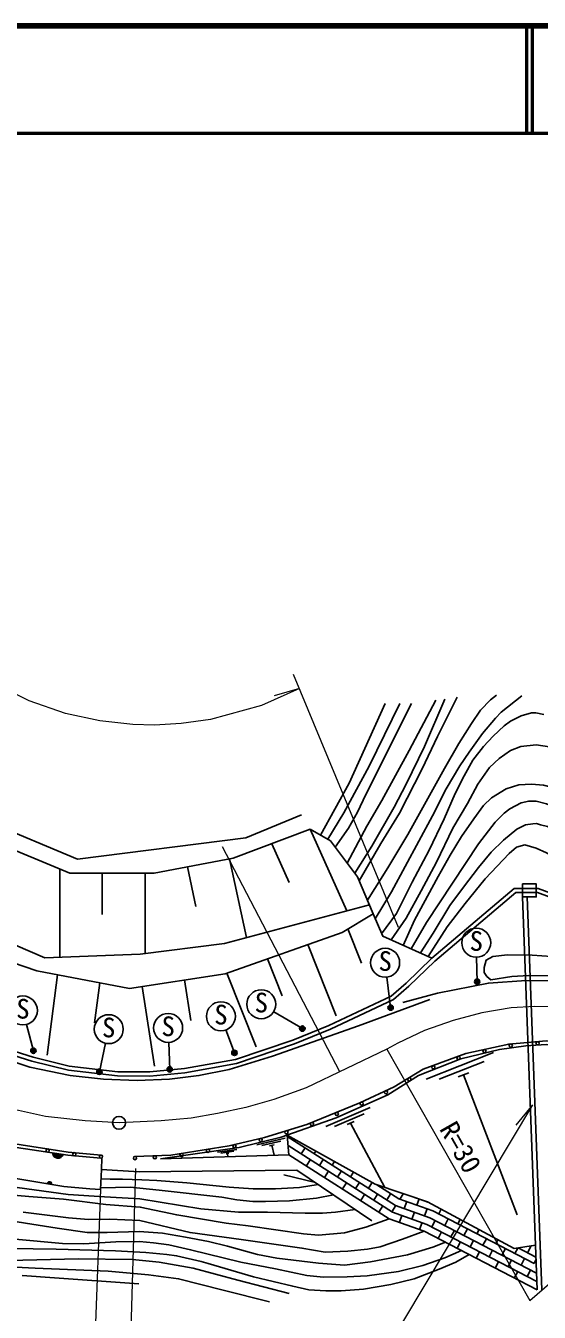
# Model space of a CAD drawing. Units: millimetres at full size, sheet at 1:1000; details may follow other scales. Extents: x 40000 to 680000, y 20000 to 380000.
# Drawn here: x 462139 to 509920, y 260127 to 380000 of the extents above; entities that cross this region are included whole.
import ezdxf
from ezdxf.enums import TextEntityAlignment as Align

# ---------------------------------------------------------------- set-up
doc = ezdxf.new("R2010")
doc.units = ezdxf.units.MM
doc.header["$LTSCALE"] = 1000
doc.linetypes.add('CHAIN', pattern=[18.5, 12, -1.5, 3.5, -1.5])
for name, color, linetype, lineweight in [('M-BGD', 7, 'Continuous', 25), ('M-BGD-EXST', 7, 'Continuous', 25), ('M-BMK', 2, 'CHAIN', 13), ('M-BMK-SRVR', 3, 'Continuous', 25), ('M-STR-HTXT', 7, 'Continuous', 13), ('M-TTL', 2, 'Continuous', 140), ('M-TTL-LINE', 7, 'Continuous', 50)]:
    doc.layers.add(name, color=color, linetype=linetype, lineweight=lineweight)
doc.styles.add('ＭＳ ゴシック', font='')
doc.styles.get('ＭＳ ゴシック').set_extended_font_data('MS Gothic')

msp = doc.modelspace()

# ---------------------------------------------------------------- hatches: boundary and pattern name
at = {"layer": 'M-BGD'}
for points in [[(464638, 274971), (465617, 274822, -0.82183)], [(464139, 272092), (464535, 272026, 0.4608), (464375, 272291, 0.4608)]]:
    msp.add_hatch(color=256, dxfattribs=at).paths.add_polyline_path(points)
at = {"layer": 'M-BGD-EXST'}
for points in [[(504365, 291043, -1), (503926, 290804, -0.41421), (504026, 291143, -0.41421)], [(496309, 288636, -1), (495870, 288397, -0.41421), (495970, 288736, -0.41421)], [(488095, 286673, -1), (487655, 286433, -0.41421), (487755, 286773, -0.41421)], [(463066, 284612, -1), (462627, 284373, -0.41421), (462727, 284712, -0.41421)], [(481776, 284419, -1), (481337, 284180, -0.41421), (481437, 284519, -0.41421)], [(475757, 282881, -1), (475318, 282641, -0.41421), (475418, 282981, -0.41421)], [(469207, 282651, -1), (468768, 282412, -0.41421), (468868, 282751, -0.41421)]]:
    msp.add_hatch(color=256, dxfattribs=at).paths.add_polyline_path(points)

# ---------------------------------------------------------------- linework, layer by layer
at = {"layer": 'M-BGD'}
for p, q in [((488605, 305143), (492005, 297527)), ((485030, 303788), (486650, 300159)), ((481108, 302367), (482678, 295036)), ((465313, 301416), (465313, 293210)), ((469235, 301025), (469235, 297193)), ((473235, 301025), (473235, 293556)), ((477179, 301617), (477967, 297936)), ((508367, 298832), (509716, 262206)), ((510167, 262214), (508810, 298832)), ((492118, 295852), (493382, 292648)), ((488402, 294402), (491031, 287738)), ((484631, 293067), (485991, 289620)), ((465096, 291572), (464130, 284085)), ((480860, 291733), (483571, 284862)), ((469026, 290826), (468543, 287086)), ((472962, 290478), (474121, 283063)), ((476915, 291089), (477504, 287322)), ((505675, 284321), (499399, 281838)), ((504795, 283489), (500611, 281833)), ((503356, 282436), (502380, 282049)), ((502868, 282243), (507881, 269206)), ((494202, 279195), (490065, 277423)), ((493630, 278624), (490873, 277443)), ((492691, 277895), (492048, 277620)), ((492370, 277758), (495559, 271763)), ((486262, 276357), (483638, 275721)), ((485867, 276076), (484118, 275652)), ((485239, 275739), (484831, 275640)), ((486626, 274802), (486462, 276638)), ((481766, 275292), (479986, 275030)), ((481487, 275130), (480300, 274955)), ((481049, 274944), (480772, 274903)), ((480911, 274924), (480955, 274621)), ((485035, 275689), (485261, 274758)), ((488136, 275451), (487772, 274880)), ((489130, 275149), (488979, 274913)), ((469108, 271581), (469180, 273438)), ((469180, 273438), (469221, 274500)), ((488615, 274342), (488248, 273767)), ((489822, 274375), (489458, 273804)), ((490879, 274172), (490665, 273837)), ((489107, 272203), (486142, 272917)), ((490301, 273266), (489934, 272691)), ((491508, 273299), (491144, 272728)), ((491987, 272190), (491620, 271615)), ((492629, 273196), (492351, 272761)), ((493194, 272223), (492830, 271652)), ((494378, 272219), (494037, 271684)), ((493673, 271114), (493305, 270539)), ((494880, 271146), (494516, 270576)), ((495324, 271842), (495255, 271734)), ((496098, 271196), (495723, 270608)), ((497276, 271184), (496952, 270675)), ((495359, 270038), (494991, 269462)), ((496567, 270072), (496201, 269500)), ((497598, 270445), (497364, 269788)), ((498342, 270825), (499661, 270355)), ((498746, 270689), (498540, 270109)), ((499482, 269773), (499248, 269117)), ((500800, 269737), (500569, 269296)), ((497137, 269151), (496908, 268508)), ((498306, 269453), (498079, 268815)), ((500247, 268678), (499934, 268078)), ((501456, 268833), (501133, 268215)), ((502558, 268784), (502342, 268371)), ((499021, 268480), (498792, 267836)), ((500821, 267615), (500505, 267010)), ((502020, 267753), (501707, 267153)), ((503229, 267908), (502907, 267290)), ((504316, 267831), (504116, 267446)), ((502594, 266690), (502278, 266085)), ((503793, 266828), (503481, 266228)), ((505002, 266984), (504680, 266366)), ((506075, 266877), (505889, 266521)), ((507973, 266120), (509603, 265269)), ((509165, 266315), (508830, 265673)), ((504367, 265766), (504051, 265160)), ((505567, 265903), (505254, 265303)), ((506776, 266059), (506453, 265441)), ((507340, 264978), (507027, 264378)), ((507932, 266113), (507662, 265596)), ((508549, 265134), (508227, 264516)), ((509613, 265011), (509436, 264671)), ((506141, 264841), (505825, 264235)), ((507914, 263916), (507598, 263311)), ((509113, 264053), (508801, 263453))]:
    msp.add_line(p, q, dxfattribs=at)
for points in [[(394022, 317827), (397726, 316336), (401571, 314987), (406688, 313249), (412768, 310590), (416806, 308389), (425352, 302857), (429959, 300008), (443081, 291592), (449981, 287918), (455036, 285619), (458485, 284303), (462531, 282972), (466281, 282201), (469382, 281859), (472504, 281720), (475514, 281831), (478259, 282178), (481076, 282733), (485086, 283995), (493086, 286823), (499742, 289264)], [(489552, 304594), (492237, 309413), (495583, 316863)], [(490244, 304193), (491735, 306671), (494089, 311006), (496956, 316846)], [(490941, 303456), (492158, 305223), (493009, 306721), (493790, 308360), (498029, 316855)], [(492045, 301985), (493877, 305418), (495283, 307817), (497821, 312485), (500299, 317148)], [(492750, 301045), (494357, 303554), (496414, 307197), (497531, 309336), (499236, 312841), (501142, 317248)], [(493160, 300339), (495182, 303792), (496924, 306640), (499018, 310771), (500466, 313760), (502298, 317428)], [(493938, 298511), (495844, 301527), (497681, 304629), (501097, 310791), (502429, 313116), (503610, 314977), (504464, 316215), (505392, 317198), (505949, 317629)], [(494666, 296793), (496160, 299300), (499975, 306384), (501249, 308903), (502546, 311039), (503384, 312328), (504647, 314048), (505849, 315493), (506381, 316029), (508298, 317551)], [(495253, 295399), (496639, 297285), (498085, 300188), (499690, 303179), (501065, 306092), (502087, 308476), (502931, 310108), (503745, 311555), (504738, 312833), (505621, 313806), (506669, 314769), (507255, 315197), (508238, 315714), (509186, 315968), (509598, 315973), (510332, 315810)], [(496127, 294815), (497523, 296842), (498932, 299380), (500352, 302080), (501890, 305231), (503256, 307524), (504193, 309324), (505289, 310876), (506183, 311736), (507249, 312467), (508196, 312833), (509639, 312983), (510875, 312805), (512050, 312310), (513160, 311341), (513742, 310737), (516871, 307073), (523712, 300214), (531191, 292909), (533729, 290173), (534620, 289033), (535087, 288209), (536032, 285900), (536131, 283780)], [(488605, 305143), (481454, 302433), (474076, 301025), (466249, 301025), (458993, 304053), (452163, 307909), (448188, 309773), (445070, 309314), (440483, 309345), (436233, 308520), (436444, 308138), (445170, 302387), (452950, 297860), (463923, 293156), (472780, 293499), (480645, 294492), (494116, 298091)], [(487793, 306460), (482618, 304323), (466959, 302342), (458647, 305813), (450876, 310469)], [(534634, 284620), (533741, 286992), (533065, 288064), (532110, 289319), (527480, 293864), (522409, 298612), (517886, 302804), (515466, 305548), (514434, 306783), (513194, 308032), (511990, 308794), (510303, 309234), (509196, 309331), (508024, 309256), (506831, 308891), (505465, 308053), (504734, 307334), (503849, 306094), (502687, 304448), (501643, 302727), (500503, 300726), (498308, 296660), (497267, 294310)], [(423257, 306289), (425745, 305690), (428391, 304384), (431130, 304628), (435055, 305952), (435633, 307532), (437306, 305420), (445395, 300222), (451074, 297073), (459818, 293091), (463178, 291936), (471801, 290299), (480689, 291672), (491568, 295523), (494469, 297261)], [(532068, 286061), (530667, 288270), (528320, 291138), (524367, 295482), (519995, 299857), (516098, 303418), (513263, 305829), (512130, 306700), (511422, 307156), (510605, 307494), (509625, 307744), (508950, 307755), (508242, 307603), (507197, 307048), (506641, 306634), (505814, 305807), (504253, 303759), (499444, 296454), (498011, 293981)], [(499939, 293127), (495354, 295157), (494469, 297261), (493003, 300708), (490498, 304045), (488605, 305143)], [(498860, 293605), (500044, 295451), (501589, 298018), (502859, 299738), (504254, 301575), (505453, 302995), (506588, 304127), (507823, 305127), (508635, 305539), (509319, 305633), (509652, 305655), (510025, 305555), (510697, 305394), (511532, 304972), (512745, 304171), (514586, 302736), (517122, 300641), (520484, 297558), (525272, 292943), (528685, 289502)], [(532068, 286061), (528685, 289502), (523201, 294471), (520016, 296990), (517067, 299013), (513625, 301180), (510597, 302933), (509637, 303368), (508577, 303669), (507818, 303457), (507126, 302877), (504881, 300499), (503014, 298209), (501360, 296040), (499572, 293289)], [(458634, 284810), (462715, 283519), (466123, 282680), (470670, 282145), (473696, 282130), (476952, 282447), (481749, 283312), (487136, 285126), (490491, 286502), (496343, 289262), (497785, 290510), (500199, 292839), (507744, 299227), (509744, 299227), (517594, 296323)], [(458766, 285175), (462819, 283893), (466192, 283062), (470694, 282532), (473678, 282518), (476899, 282831), (481652, 283689), (487000, 285489), (490335, 286857), (496130, 289590), (497523, 290797), (499939, 293127), (507602, 299614), (509813, 299614), (517800, 296660)], [(497226, 288977), (500467, 289868), (505191, 290796), (508690, 291026), (511506, 291012), (514889, 290531), (518499, 289499), (521954, 288140), (524700, 286814), (528191, 284701), (533230, 280820), (536784, 277651), (541418, 272933), (546819, 267007), (556574, 255631)], [(432429, 290014), (437439, 283906), (449098, 276801), (454404, 274518), (458168, 273309), (461203, 272578), (465668, 271839), (468093, 271621), (469108, 271581)], [(433242, 289570), (448244, 280312), (449962, 279286), (453369, 277737), (460653, 275578), (466056, 274755), (469131, 274480)], [(433400, 289825), (448400, 280568), (450102, 279552), (453474, 278019), (460718, 275871), (466092, 275053), (469158, 274779)], [(472294, 274641), (475641, 274766), (481058, 275639), (484348, 276419), (488279, 277635), (493225, 279645), (496418, 281141), (499125, 282764), (503101, 284228), (507077, 285108), (510578, 285406), (514042, 285168), (517507, 284429), (521659, 282860), (525434, 280561), (528852, 277656), (531543, 274407), (533021, 272738)], [(498696, 282196), (502636, 283755), (506237, 284623), (508666, 284966), (510562, 285062), (512944, 285005), (515837, 284567), (519226, 283479), (521920, 282322), (525132, 280353), (528446, 277547), (532836, 272494), (542401, 261653), (551365, 251312)], [(474684, 274421), (481988, 275494), (485909, 276445), (491019, 278232), (495840, 280389), (498696, 282196)], [(509562, 266380), (507588, 266057), (499537, 270422), (494640, 272072), (486462, 276638)], [(486473, 276512), (496557, 270076), (499742, 268941), (509659, 263769)], [(474684, 274421), (486626, 274802), (495955, 268847), (499197, 267692), (509716, 262206)], [(486549, 275661), (496257, 269464), (499471, 268319), (509687, 262991)], [(494341, 268655), (487368, 273381), (472707, 273199), (469180, 273438)], [(489354, 272035), (487597, 271760), (485371, 271619), (483315, 271619), (481053, 271797), (477139, 272202), (474329, 272410), (472925, 272466), (471151, 272532), (469982, 272542), (469146, 272574)], [(458553, 271254), (462412, 270907), (465646, 270657), (469592, 270176), (472787, 269935), (476184, 269204), (480802, 268415), (482833, 268184), (487982, 267424), (489390, 267322), (491793, 267521), (493780, 268064), (495955, 268847)], [(461351, 271741), (466077, 271105), (469452, 270867), (472757, 270708), (478426, 269766), (481932, 269466), (484621, 269447), (488146, 269350), (489745, 269350), (490964, 269441), (492791, 269695)], [(469113, 271712), (471863, 271798), (474554, 271514), (480374, 270844), (481780, 270590), (483269, 270448), (484448, 270439), (486673, 270524), (489192, 270750), (490774, 271073)], [(494818, 272012), (496865, 270706), (500022, 269581), (509436, 264671)], [(458947, 268920), (465051, 267954), (467861, 267549), (469717, 267560), (472702, 267653), (474861, 267490), (477004, 267115), (479137, 266720), (480901, 266280), (483712, 265521), (485491, 265168), (489380, 264689), (491804, 264509), (494215, 264827), (497666, 265467), (500005, 266198), (501199, 266648)], [(461897, 269449), (466105, 268939), (467981, 268767), (469957, 268800), (472761, 268666), (477435, 267549), (482196, 266897), (487829, 266110), (490014, 265726), (492116, 265809), (493927, 266018), (495112, 266215), (497206, 266944), (499197, 267692)], [(502676, 265878), (501137, 265191), (499100, 264476), (496821, 263937), (493914, 263519), (492033, 263420), (489829, 263409), (488300, 263563), (485381, 264169), (482147, 264795), (477476, 265952), (475438, 266425), (474019, 266601), (472721, 266722), (470527, 266700), (467544, 266513), (465561, 266524), (461168, 266931)], [(458546, 266100), (464966, 266013), (470484, 265865), (473317, 265682), (475280, 265502), (476179, 265398), (478472, 264844), (479113, 264674), (483336, 263438), (486977, 262553), (488481, 262228), (490062, 262139), (491473, 262139), (493565, 262272), (496095, 262705), (498295, 263232), (500620, 264147), (502172, 264784), (503396, 265502)], [(460592, 264964), (467000, 265119), (472060, 265051), (474564, 264786), (477722, 264236), (481870, 263133), (486649, 261887)], [(456288, 264574), (463013, 264241), (469821, 263957), (473553, 263630), (476362, 263253), (480509, 262188), (484832, 261110)], [(472651, 262783), (464812, 263341), (461800, 263541)]]:
    msp.add_lwpolyline(points, dxfattribs=at)
for points in [[(508367, 298832), (509649, 298832), (509649, 300043), (508367, 300043)], [(505421, 291094), (507381, 291409), (508955, 291494), (510815, 291466), (512879, 291293), (515111, 290864), (517029, 290421), (517366, 290347), (517703, 290554), (518040, 290942), (518076, 291328), (517796, 291838), (517452, 292146), (516743, 292418), (513285, 293022), (511062, 293287), (509255, 293402), (506966, 293423), (505610, 293272), (504980, 292942), (504808, 292248), (504808, 291797), (505051, 291425)]]:
    msp.add_lwpolyline(points, close=True, dxfattribs=at)
for centre in [(509761, 285186), (504826, 284457), (507270, 284974), (500068, 282952), (502414, 283816), (497839, 281819), (495661, 280621), (493397, 279560), (491084, 278613), (486393, 276895), (488768, 277672), (481565, 275605), (483998, 276182), (464179, 275193), (466655, 274852), (469145, 274629), (472300, 274491), (474149, 274560), (476636, 274774), (479104, 275172)]:
    msp.add_circle(centre, 150, dxfattribs=at)
for centre, radius, start, end in [((465142, 274993), 505, 182.51563, 340.17382), ((464342, 272090), 203, 341.63004, 179.55342)]:
    msp.add_arc(centre, radius, start, end, dxfattribs=at)
at = {"layer": 'M-BGD-EXST'}
for p, q in [((504145, 290923), (504091, 293214)), ((496090, 288517), (495744, 291356)), ((487875, 286553), (485216, 288135)), ((462847, 284492), (462210, 286942)), ((481557, 284299), (480767, 286436)), ((468988, 282532), (469568, 285185)), ((475538, 282761), (475441, 285269))]:
    msp.add_line(p, q, dxfattribs=at)
for centre, radius in [((504059, 294563), 1350), ((495581, 292696), 1350), ((484056, 288826), 1350), ((504145, 290923), 250), ((461870, 288249), 1350), ((480300, 287702), 1350), ((469857, 286504), 1350), ((475389, 286618), 1350), ((496090, 288517), 250), ((487875, 286553), 250), ((462847, 284492), 250), ((481557, 284299), 250), ((475538, 282761), 250), ((468988, 282532), 250)]:
    msp.add_circle(centre, radius, dxfattribs=at)
at = {"layer": 'M-BMK'}
msp.add_lwpolyline([(512709, 288579), (509498, 288604), (507306, 288506), (504589, 288016), (501907, 287308), (499238, 286374), (496747, 285189), (495728, 284638), (488246, 281049), (485216, 279962), (482630, 279209), (479976, 278645), (477544, 278208), (474744, 277960), (470823, 277780), (467670, 277977), (463979, 278362), (459364, 279381)], dxfattribs=at)
at = {"layer": 'M-BMK-SRVR'}
msp.add_circle((470823, 277780), 600, dxfattribs=at)
at = {"layer": 'M-STR-HTXT'}
for p, q in [((496815, 295989), (487056, 319540)), ((487597, 318234), (485239, 317550)), ((491356, 282541), (480445, 303505)), ((509293, 279470), (507754, 277557)), ((471591, 246784), (472390, 273525)), ((469108, 271581), (468146, 246783))]:
    msp.add_line(p, q, dxfattribs=at)
for points in [[(487597, 318234), (484073, 316651), (479335, 315373), (476585, 314982), (474121, 314845), (472110, 314891), (469026, 315247), (465851, 315926), (462445, 317101), (459465, 318585), (452310, 323194), (433671, 334850)], [(495728, 284638), (509035, 261236), (531275, 280448)], [(509293, 279470), (481324, 232607), (520550, 232607)]]:
    msp.add_lwpolyline(points, dxfattribs=at)
at = {"layer": 'M-TTL'}
msp.add_line((680000, 380000), (40000, 380000), dxfattribs=at)
at = {"layer": 'M-TTL-LINE'}
for p, q in [((508747, 380000), (508747, 370000)), ((509247, 380000), (509247, 370000)), ((40000, 370000), (680000, 370000))]:
    msp.add_line(p, q, dxfattribs=at)

# ---------------------------------------------------------------- texts
at = {"layer": 'M-BGD-EXST', "style": 'ＭＳ ゴシック'}
for p in [(503404, 293271), (494926, 291404), (461215, 286956), (483401, 287533), (474734, 285326), (479644, 286410), (469201, 285211)]:
    msp.add_text('S', height=1833, rotation=358.508, dxfattribs=at).set_placement(p, align=Align.BOTTOM_LEFT)
at = {"layer": 'M-STR-HTXT', "style": 'ＭＳ ゴシック'}
msp.add_text('R=30', height=1833, rotation=299.623, dxfattribs=at).set_placement((500101, 276947), align=Align.BOTTOM_LEFT)

doc.saveas('drawing.dxf')
